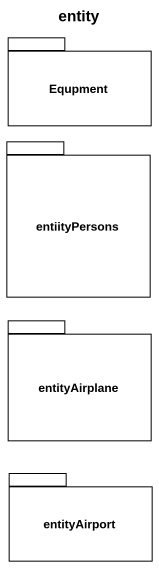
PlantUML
@startuml
title entity
package Equpment {
}
package entiityPersons {
}
package entityAirplane {
}
package entityAirport {
}
@enduml
